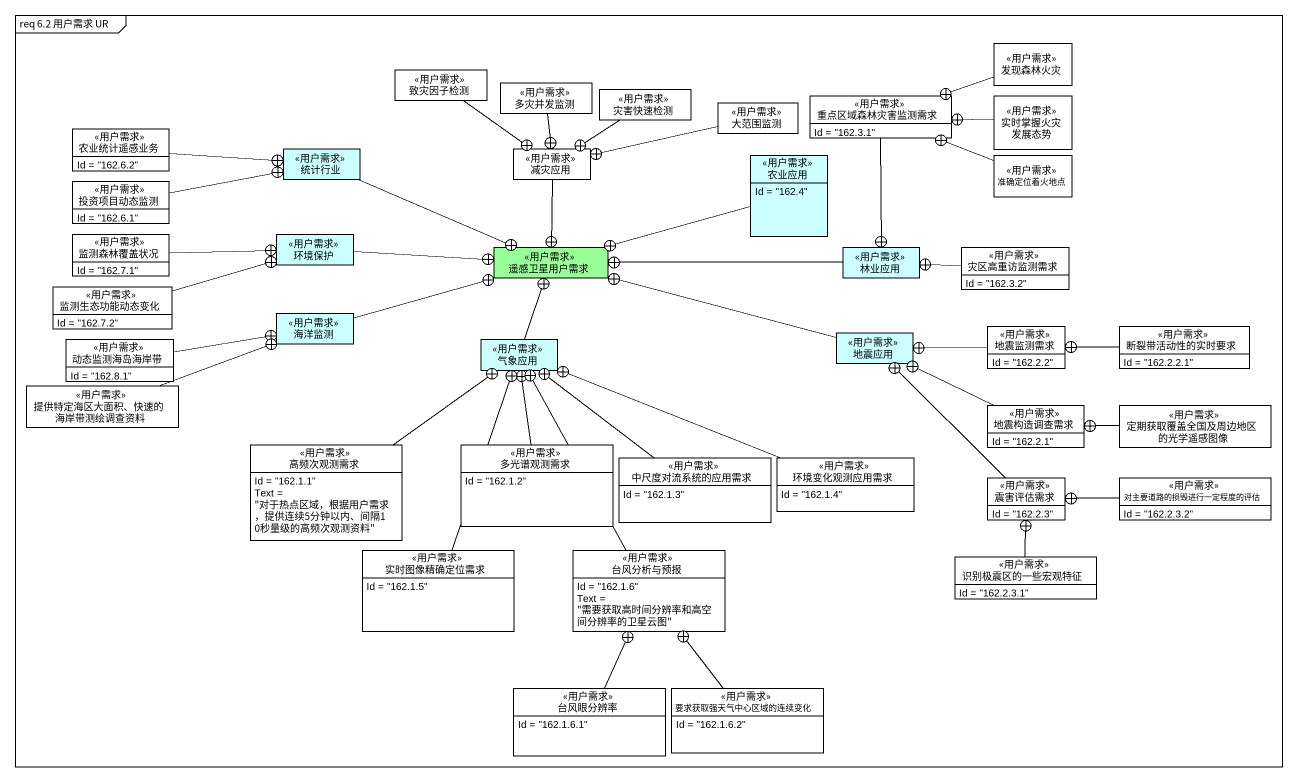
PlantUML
@startuml
mainframe req 6.2 用户需求 UR
hide circle
hide empty members
class 致灾因子检测 <<用户需求>>
class 多灾并发监测 <<用户需求>>
class 发现森林火灾 <<用户需求>>
class 灾害快速检测 <<用户需求>>
class 大范围监测 <<用户需求>>
class 重点区域森林灾害监测需求 <<用户需求>> {
  Id = "162.3.1"
}
class 实时掌握火灾发展态势 <<用户需求>>
class 农业统计遥感业务 <<用户需求>> {
  Id = "162.6.2"
}
class 统计行业 <<用户需求>> #CCFFFF
class 减灾应用 <<用户需求>>
class 农业应用 <<用户需求>> #CCFFFF {
  Id = "162.4"
}
class 准确定位着火地点 <<用户需求>>
class 投资项目动态监测 <<用户需求>> {
  Id = "162.6.1"
}
class 监测森林覆盖状况 <<用户需求>> {
  Id = "162.7.1"
}
class 环境保护 <<用户需求>> #CCFFFF
class 遥感卫星用户需求 <<用户需求>> #99FF99
class 林业应用 <<用户需求>> #CCFFFF
class 灾区高重访监测需求 <<用户需求>> {
  Id = "162.3.2"
}
class 监测生态功能动态变化 <<用户需求>> {
  Id = "162.7.2"
}
class 海洋监测 <<用户需求>> #CCFFFF
class 地震应用 <<用户需求>> #CCFFFF
class 地震监测需求 <<用户需求>> {
  Id = "162.2.2"
}
class 断裂带活动性的实时要求 <<用户需求>> {
  Id = "162.2.2.1"
}
class 动态监测海岛海岸带 <<用户需求>> {
  Id = "162.8.1"
}
class 气象应用 <<用户需求>> #CCFFFF
class "提供特定海区大面积、快速的海岸带测绘调查资料" as 提供特定海区大面积_快速的海岸带测绘调查资料 <<用户需求>>
class 地震构造调查需求 <<用户需求>> {
  Id = "162.2.1"
}
class 定期获取覆盖全国及周边地区的光学遥感图像 <<用户需求>>
class 高频次观测需求 <<用户需求>> {
  Id = "162.1.1"
  Text = "对于热点区域，根据用户需求，提供连续5分钟以内、间隔10秒量级的高频次观测资料"
}
class 多光谱观测需求 <<用户需求>> {
  Id = "162.1.2"
}
class 中尺度对流系统的应用需求 <<用户需求>> {
  Id = "162.1.3"
}
class 环境变化观测应用需求 <<用户需求>> {
  Id = "162.1.4"
}
class 震害评估需求 <<用户需求>> {
  Id = "162.2.3"
}
class 对主要道路的损毁进行一定程度的评估 <<用户需求>> {
  Id = "162.2.3.2"
}
class 实时图像精确定位需求 <<用户需求>> {
  Id = "162.1.5"
}
class 台风分析与预报 <<用户需求>> {
  Id = "162.1.6"
  Text = "需要获取高时间分辨率和高空间分辨率的卫星云图"
}
class 识别极震区的一些宏观特征 <<用户需求>> {
  Id = "162.2.3.1"
}
class 台风眼分辨率 <<用户需求>> {
  Id = "162.1.6.1"
}
class 要求获取强天气中心区域的连续变化 <<用户需求>> {
  Id = "162.1.6.2"
}
致灾因子检测 --+ 减灾应用
多灾并发监测 --+ 减灾应用
发现森林火灾 -left-+ 重点区域森林灾害监测需求
灾害快速检测 --+ 减灾应用
大范围监测 -left-+ 减灾应用
重点区域森林灾害监测需求 --+ 林业应用
实时掌握火灾发展态势 -left-+ 重点区域森林灾害监测需求
农业统计遥感业务 -right-+ 统计行业
统计行业 -right-+ 遥感卫星用户需求
减灾应用 --+ 遥感卫星用户需求
农业应用 -left-+ 遥感卫星用户需求
准确定位着火地点 -left-+ 重点区域森林灾害监测需求
投资项目动态监测 -right-+ 统计行业
监测森林覆盖状况 -right-+ 环境保护
环境保护 -right-+ 遥感卫星用户需求
林业应用 -left-+ 遥感卫星用户需求
灾区高重访监测需求 -left-+ 林业应用
监测生态功能动态变化 -right-+ 环境保护
海洋监测 -right-+ 遥感卫星用户需求
地震应用 -left-+ 遥感卫星用户需求
地震监测需求 -left-+ 地震应用
断裂带活动性的实时要求 -left-+ 地震监测需求
动态监测海岛海岸带 -right-+ 海洋监测
气象应用 -up-+ 遥感卫星用户需求
提供特定海区大面积_快速的海岸带测绘调查资料 -right-+ 海洋监测
地震构造调查需求 -left-+ 地震应用
定期获取覆盖全国及周边地区的光学遥感图像 -left-+ 地震构造调查需求
高频次观测需求 -up-+ 气象应用
多光谱观测需求 -up-+ 气象应用
中尺度对流系统的应用需求 -up-+ 气象应用
环境变化观测应用需求 -left-+ 气象应用
震害评估需求 -up-+ 地震应用
对主要道路的损毁进行一定程度的评估 -left-+ 震害评估需求
实时图像精确定位需求 -up-+ 气象应用
台风分析与预报 -up-+ 气象应用
识别极震区的一些宏观特征 -up-+ 震害评估需求
台风眼分辨率 -up-+ 台风分析与预报
要求获取强天气中心区域的连续变化 -up-+ 台风分析与预报
@enduml
